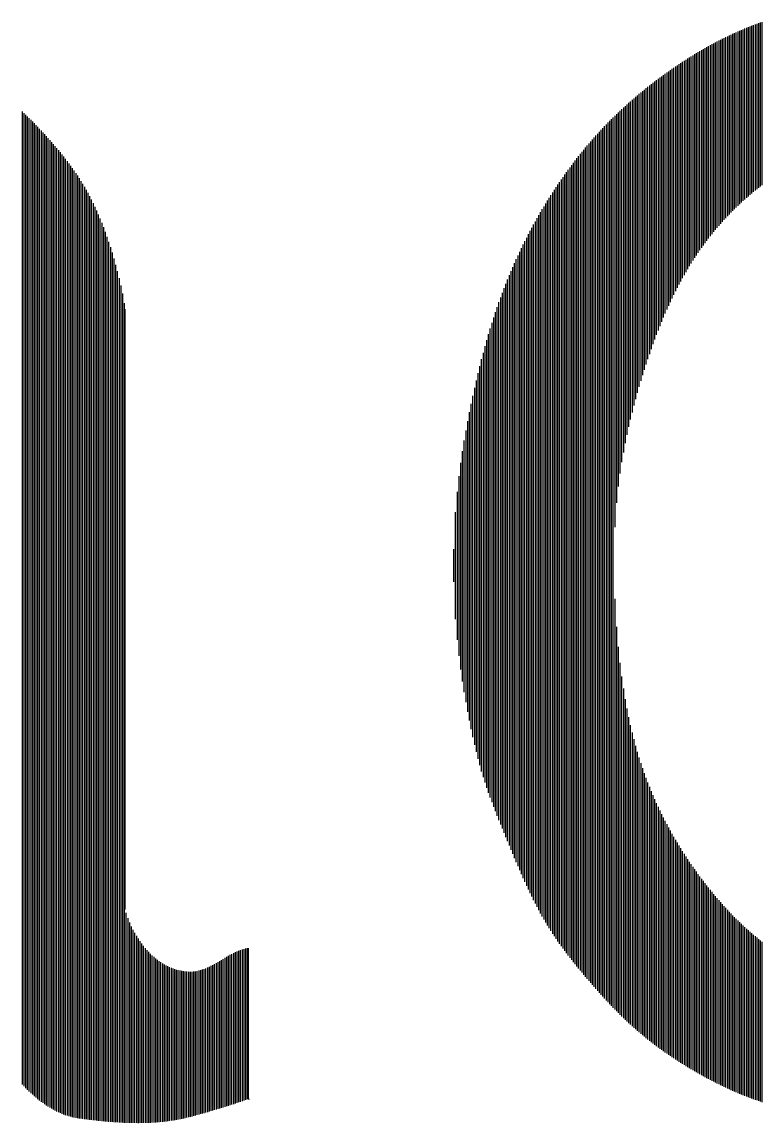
# Model space of a CAD drawing. Extents: x -4305 to 9892, y 67 to 16323.
# Drawn here: x 5461.41 to 5480.63, y 310.4 to 338.99 of the extents above; entities that cross this region are included whole.
import ezdxf
from ezdxf.enums import TextEntityAlignment as Align

# ---------------------------------------------------------------- set-up
doc = ezdxf.new("R2010")
doc.units = 0
doc.header["$LTSCALE"] = 30
doc.header["$MEASUREMENT"] = 0
doc.layers.get('0').update_dxf_attribs({"linetype": 'CONTINUOUS'})
doc.layers.add('RLA-FORMATO', color=7, linetype='CONTINUOUS')
doc.layers.add('RLA-LOGO', color=7, linetype='CONTINUOUS')
doc.styles.add('ROMAND', font='romand', dxfattribs={"height": 31.5})
doc.styles.add('ROMANS', font='romans.shx', dxfattribs={"height": 11.25})

# ---------------------------------------------------------------- blocks, each defined once
blk = doc.blocks.new('A$C459C3EB4')
at = {"layer": 'RLA-LOGO', "color": 8, "true_color": 0x707070}
for p, q in [((590.598, -30.578), (590.598, -35.1)), ((590.643, -30.558), (590.643, -35.058)), ((590.688, -30.539), (590.688, -35.016)), ((590.733, -30.52), (590.733, -34.975)), ((590.778, -30.501), (590.778, -34.935)), ((590.823, -30.482), (590.823, -34.895)), ((590.868, -30.464), (590.868, -34.856)), ((590.913, -30.446), (590.913, -34.818)), ((590.958, -30.429), (590.958, -34.78)), ((591.003, -30.412), (591.003, -34.743)), ((591.048, -30.395), (591.048, -34.707)), ((591.093, -30.378), (591.093, -34.671)), ((591.138, -30.362), (591.138, -34.635)), ((591.183, -30.346), (591.183, -34.601)), ((591.228, -30.33), (591.228, -34.567)), ((590.013, -30.861), (590.013, -35.725)), ((590.058, -30.837), (590.058, -35.672)), ((590.103, -30.814), (590.103, -35.619)), ((590.148, -30.791), (590.148, -35.568)), ((590.193, -30.768), (590.193, -35.517)), ((590.238, -30.746), (590.238, -35.468)), ((590.283, -30.724), (590.283, -35.419)), ((590.328, -30.702), (590.328, -35.371)), ((590.373, -30.681), (590.373, -35.324)), ((590.418, -30.659), (590.418, -35.278)), ((590.463, -30.638), (590.463, -35.232)), ((590.508, -30.618), (590.508, -35.188)), ((590.553, -30.598), (590.553, -35.144)), ((589.518, -31.141), (589.518, -36.388)), ((589.563, -31.114), (589.563, -36.321)), ((589.608, -31.087), (589.608, -36.256)), ((589.653, -31.061), (589.653, -36.192)), ((589.698, -31.035), (589.698, -36.129)), ((589.743, -31.009), (589.743, -36.068)), ((589.788, -30.984), (589.788, -36.008)), ((589.833, -30.959), (589.833, -35.949)), ((589.878, -30.934), (589.878, -35.891)), ((589.923, -30.909), (589.923, -35.835)), ((589.968, -30.885), (589.968, -35.779)), ((589.068, -31.426), (589.068, -37.147)), ((589.113, -31.397), (589.113, -37.063)), ((589.158, -31.367), (589.158, -36.981)), ((589.203, -31.338), (589.203, -36.901)), ((589.248, -31.309), (589.248, -36.822)), ((589.293, -31.28), (589.293, -36.746)), ((589.338, -31.252), (589.338, -36.671)), ((589.383, -31.223), (589.383, -36.598)), ((589.428, -31.196), (589.428, -36.526)), ((589.473, -31.168), (589.473, -36.456)), ((588.663, -31.708), (588.663, -38.006)), ((588.708, -31.676), (588.708, -37.901)), ((588.753, -31.644), (588.753, -37.798)), ((588.798, -31.612), (588.798, -37.698)), ((588.843, -31.58), (588.843, -37.601)), ((588.888, -31.549), (588.888, -37.505)), ((588.933, -31.518), (588.933, -37.412)), ((588.978, -31.487), (588.978, -37.322)), ((589.023, -31.457), (589.023, -37.234)), ((588.258, -32.015), (588.258, -39.085)), ((588.303, -31.98), (588.303, -38.953)), ((588.348, -31.945), (588.348, -38.824)), ((588.393, -31.91), (588.393, -38.698)), ((588.438, -31.876), (588.438, -38.575)), ((588.483, -31.842), (588.483, -38.456)), ((588.528, -31.808), (588.528, -38.339)), ((588.573, -31.774), (588.573, -38.225)), ((588.618, -31.741), (588.618, -38.114)), ((587.943, -32.274), (587.943, -40.12)), ((587.988, -32.235), (587.988, -39.958)), ((588.033, -32.198), (588.033, -39.801)), ((588.078, -32.161), (588.078, -39.65)), ((588.123, -32.124), (588.123, -39.503)), ((588.168, -32.087), (588.168, -39.36)), ((588.213, -32.051), (588.213, -39.221)), ((587.628, -32.552), (587.628, -41.503)), ((587.673, -32.511), (587.673, -41.266)), ((587.718, -32.47), (587.718, -41.047)), ((587.763, -32.43), (587.763, -40.842)), ((587.808, -32.39), (587.808, -40.648)), ((587.853, -32.351), (587.853, -40.464)), ((587.898, -32.312), (587.898, -40.288)), ((572.009, -32.656), (572.009, -57.917)), ((572.054, -32.698), (572.054, -57.963)), ((572.099, -32.74), (572.099, -58.008)), ((572.144, -32.782), (572.144, -58.052)), ((572.189, -32.825), (572.189, -58.096)), ((572.234, -32.869), (572.234, -58.137)), ((587.313, -32.853), (587.313, -55.875)), ((587.358, -32.808), (587.358, -55.922)), ((587.403, -32.764), (587.403, -43.449)), ((587.448, -32.721), (587.448, -42.817)), ((587.493, -32.678), (587.493, -42.393)), ((587.538, -32.635), (587.538, -42.054)), ((587.583, -32.593), (587.583, -41.762)), ((572.279, -32.914), (572.279, -58.178)), ((572.324, -32.959), (572.324, -58.218)), ((572.369, -33.005), (572.369, -58.256)), ((572.414, -33.052), (572.414, -58.293)), ((572.459, -33.099), (572.459, -58.329)), ((572.504, -33.147), (572.504, -58.363)), ((587.043, -33.132), (587.043, -55.584)), ((587.088, -33.084), (587.088, -55.634)), ((587.133, -33.036), (587.133, -55.683)), ((587.178, -32.99), (587.178, -55.732)), ((587.223, -32.943), (587.223, -55.78)), ((587.268, -32.898), (587.268, -55.828)), ((572.549, -33.195), (572.549, -58.396)), ((572.594, -33.244), (572.594, -58.428)), ((572.639, -33.294), (572.639, -58.458)), ((572.684, -33.344), (572.684, -58.487)), ((572.729, -33.395), (572.729, -58.515)), ((586.773, -33.432), (586.773, -55.277)), ((586.818, -33.38), (586.818, -55.329)), ((586.863, -33.329), (586.863, -55.381)), ((586.908, -33.279), (586.908, -55.432)), ((586.953, -33.229), (586.953, -55.483)), ((586.998, -33.18), (586.998, -55.534)), ((572.774, -33.446), (572.774, -58.542)), ((572.819, -33.498), (572.819, -58.567)), ((572.864, -33.551), (572.864, -58.591)), ((572.909, -33.604), (572.909, -58.614)), ((572.954, -33.658), (572.954, -58.635)), ((572.999, -33.713), (572.999, -58.655)), ((586.548, -33.7), (586.548, -55.011)), ((586.593, -33.645), (586.593, -55.065)), ((586.638, -33.591), (586.638, -55.118)), ((586.683, -33.537), (586.683, -55.172)), ((586.728, -33.484), (586.728, -55.225)), ((573.044, -33.769), (573.044, -58.674)), ((573.089, -33.825), (573.089, -58.692)), ((573.134, -33.882), (573.134, -58.708)), ((573.179, -33.941), (573.179, -58.723)), ((573.224, -34.001), (573.224, -58.737)), ((586.323, -33.986), (586.323, -54.736)), ((586.368, -33.927), (586.368, -54.792)), ((586.413, -33.869), (586.413, -54.848)), ((586.458, -33.812), (586.458, -54.903)), ((586.503, -33.756), (586.503, -54.957)), ((573.269, -34.061), (573.269, -58.75)), ((573.314, -34.124), (573.314, -58.761)), ((573.359, -34.187), (573.359, -58.771)), ((573.404, -34.252), (573.404, -58.78)), ((586.098, -34.291), (586.098, -54.447)), ((586.143, -34.228), (586.143, -54.507)), ((586.188, -34.166), (586.188, -54.565)), ((586.233, -34.105), (586.233, -54.623)), ((586.278, -34.045), (586.278, -54.68)), ((573.449, -34.319), (573.449, -58.788)), ((573.494, -34.388), (573.494, -58.796)), ((573.539, -34.459), (573.539, -58.802)), ((573.584, -34.533), (573.584, -58.809)), ((585.918, -34.55), (585.918, -54.2)), ((585.963, -34.484), (585.963, -54.263)), ((586.008, -34.419), (586.008, -54.326)), ((586.053, -34.354), (586.053, -54.387)), ((573.629, -34.609), (573.629, -58.815)), ((573.674, -34.687), (573.674, -58.82)), ((573.719, -34.769), (573.719, -58.826)), ((573.764, -34.853), (573.764, -58.831)), ((585.738, -34.825), (585.738, -53.93)), ((585.783, -34.755), (585.783, -54)), ((585.828, -34.686), (585.828, -54.068)), ((585.873, -34.617), (585.873, -54.135)), ((573.809, -34.941), (573.809, -58.836)), ((573.854, -35.032), (573.854, -58.841)), ((573.899, -35.127), (573.899, -58.846)), ((585.558, -35.116), (585.558, -53.633)), ((585.603, -35.041), (585.603, -53.71)), ((585.648, -34.968), (585.648, -53.785)), ((585.693, -34.896), (585.693, -53.859)), ((573.944, -35.225), (573.944, -58.851)), ((573.989, -35.327), (573.989, -58.856)), ((574.034, -35.433), (574.034, -58.861)), ((585.378, -35.425), (585.378, -53.305)), ((585.423, -35.346), (585.423, -53.39)), ((585.468, -35.268), (585.468, -53.473)), ((585.513, -35.191), (585.513, -53.554)), ((574.079, -35.543), (574.079, -58.865)), ((574.124, -35.659), (574.124, -58.869)), ((585.243, -35.671), (585.243, -53.039)), ((585.288, -35.587), (585.288, -53.13)), ((585.333, -35.505), (585.333, -53.219)), ((574.169, -35.779), (574.169, -58.874)), ((574.214, -35.904), (574.214, -58.878)), ((585.108, -35.929), (585.108, -52.755)), ((585.153, -35.841), (585.153, -52.852)), ((585.198, -35.755), (585.198, -52.946)), ((574.259, -36.036), (574.259, -58.881)), ((574.304, -36.174), (574.304, -58.885)), ((584.928, -36.297), (584.928, -52.352)), ((584.973, -36.202), (584.973, -52.456)), ((585.018, -36.109), (585.018, -52.557)), ((585.063, -36.018), (585.063, -52.657)), ((574.349, -36.318), (574.349, -58.889)), ((574.394, -36.47), (574.394, -58.892)), ((584.838, -36.491), (584.838, -52.142)), ((584.883, -36.393), (584.883, -52.248)), ((574.439, -36.63), (574.439, -58.895)), ((574.484, -36.798), (574.484, -58.898)), ((584.703, -36.799), (584.703, -51.82)), ((584.748, -36.694), (584.748, -51.928)), ((584.793, -36.592), (584.793, -52.036)), ((574.529, -36.977), (574.529, -58.901)), ((584.568, -37.128), (584.568, -51.493)), ((584.613, -37.016), (584.613, -51.602)), ((584.658, -36.906), (584.658, -51.711)), ((574.574, -37.17), (574.574, -58.903)), ((574.619, -37.382), (574.619, -58.906)), ((584.478, -37.361), (584.478, -51.273)), ((584.523, -37.243), (584.523, -51.383)), ((574.664, -37.626), (574.664, -58.908)), ((584.388, -37.607), (584.388, -51.051)), ((584.433, -37.482), (584.433, -51.163)), ((574.688, -53.373), (574.688, -37.788)), ((584.253, -38.002), (584.253, -50.707)), ((584.298, -37.866), (584.298, -50.823)), ((584.343, -37.734), (584.343, -50.938)), ((584.163, -38.287), (584.163, -50.465)), ((584.208, -38.142), (584.208, -50.587)), ((584.118, -38.436), (584.118, -50.34)), ((584.028, -38.75), (584.028, -50.075)), ((584.073, -38.59), (584.073, -50.21)), ((583.938, -39.085), (583.938, -49.785)), ((583.983, -38.915), (583.983, -49.934)), ((583.848, -39.445), (583.848, -49.46)), ((583.893, -39.262), (583.893, -49.627)), ((583.803, -39.634), (583.803, -49.283)), ((583.758, -39.829), (583.758, -49.095)), ((583.668, -40.242), (583.668, -48.687)), ((583.713, -40.032), (583.713, -48.896)), ((583.623, -40.461), (583.623, -48.467)), ((583.578, -40.691), (583.578, -48.236)), ((583.533, -40.935), (583.533, -47.993)), ((583.488, -41.194), (583.488, -47.732)), ((583.443, -41.473), (583.443, -47.45)), ((583.398, -41.779), (583.398, -47.139)), ((583.353, -42.124), (583.353, -46.787)), ((583.308, -42.529), (583.308, -46.372)), ((583.263, -43.053), (583.263, -45.838)), ((583.218, -44.014), (583.218, -44.866)), ((587.403, -45.309), (587.403, -55.968)), ((587.448, -46.034), (587.448, -56.014)), ((587.493, -46.552), (587.493, -56.059)), ((587.538, -46.972), (587.538, -56.104)), ((587.583, -47.326), (587.583, -56.148)), ((587.628, -47.634), (587.628, -56.192)), ((587.673, -47.907), (587.673, -56.235)), ((587.718, -48.153), (587.718, -56.278)), ((587.763, -48.377), (587.763, -56.32)), ((587.808, -48.583), (587.808, -56.361)), ((587.853, -48.774), (587.853, -56.402)), ((587.898, -48.953), (587.898, -56.443)), ((587.943, -49.12), (587.943, -56.482)), ((587.988, -49.278), (587.988, -56.522)), ((588.033, -49.427), (588.033, -56.561)), ((588.078, -49.569), (588.078, -56.599)), ((588.123, -49.704), (588.123, -56.636)), ((588.168, -49.832), (588.168, -56.673)), ((588.213, -49.956), (588.213, -56.71)), ((588.258, -50.074), (588.258, -56.746)), ((588.303, -50.188), (588.303, -56.782)), ((588.348, -50.298), (588.348, -56.817)), ((588.393, -50.405), (588.393, -56.852)), ((588.438, -50.508), (588.438, -56.886)), ((588.483, -50.608), (588.483, -56.92)), ((588.528, -50.706), (588.528, -56.953)), ((588.573, -50.801), (588.573, -56.986)), ((588.618, -50.893), (588.618, -57.019)), ((588.663, -50.983), (588.663, -57.051)), ((588.708, -51.071), (588.708, -57.083)), ((588.753, -51.157), (588.753, -57.114)), ((588.798, -51.241), (588.798, -57.145)), ((588.843, -51.323), (588.843, -57.176)), ((588.888, -51.404), (588.888, -57.206)), ((588.933, -51.483), (588.933, -57.236)), ((588.978, -51.56), (588.978, -57.265)), ((589.023, -51.636), (589.023, -57.295)), ((589.068, -51.71), (589.068, -57.324)), ((589.113, -51.783), (589.113, -57.352)), ((589.158, -51.855), (589.158, -57.381)), ((589.203, -51.926), (589.203, -57.409)), ((589.248, -51.995), (589.248, -57.437)), ((589.293, -52.063), (589.293, -57.464)), ((589.338, -52.131), (589.338, -57.491)), ((589.383, -52.197), (589.383, -57.518)), ((589.428, -52.262), (589.428, -57.545)), ((589.473, -52.326), (589.473, -57.571)), ((589.518, -52.389), (589.518, -57.597)), ((589.563, -52.451), (589.563, -57.623)), ((589.608, -52.512), (589.608, -57.648)), ((589.653, -52.572), (589.653, -57.674)), ((589.698, -52.632), (589.698, -57.699)), ((589.743, -52.69), (589.743, -57.723)), ((589.788, -52.748), (589.788, -57.748)), ((589.833, -52.805), (589.833, -57.772)), ((589.878, -52.861), (589.878, -57.796)), ((589.923, -52.917), (589.923, -57.819)), ((589.968, -52.971), (589.968, -57.842)), ((590.013, -53.025), (590.013, -57.865)), ((590.058, -53.079), (590.058, -57.888)), ((590.103, -53.131), (590.103, -57.91)), ((590.148, -53.183), (590.148, -57.932)), ((590.193, -53.234), (590.193, -57.954)), ((590.238, -53.284), (590.238, -57.976)), ((590.283, -53.333), (590.283, -57.997)), ((590.328, -53.382), (590.328, -58.018)), ((590.373, -53.43), (590.373, -58.038)), ((574.709, -53.459), (574.709, -58.909)), ((574.754, -53.599), (574.754, -58.911)), ((574.799, -53.713), (574.799, -58.912)), ((590.418, -53.477), (590.418, -58.059)), ((590.463, -53.524), (590.463, -58.079)), ((590.508, -53.57), (590.508, -58.098)), ((590.553, -53.615), (590.553, -58.118)), ((590.598, -53.659), (590.598, -58.137)), ((590.643, -53.703), (590.643, -58.156)), ((574.844, -53.811), (574.844, -58.914)), ((574.889, -53.899), (574.889, -58.914)), ((574.934, -53.98), (574.934, -58.915)), ((590.688, -53.746), (590.688, -58.174)), ((590.733, -53.788), (590.733, -58.192)), ((590.778, -53.83), (590.778, -58.21)), ((590.823, -53.871), (590.823, -58.228)), ((590.868, -53.911), (590.868, -58.245)), ((590.913, -53.951), (590.913, -58.262)), ((590.958, -53.99), (590.958, -58.279)), ((574.979, -54.055), (574.979, -58.915)), ((575.024, -54.126), (575.024, -58.916)), ((575.069, -54.193), (575.069, -58.915)), ((575.114, -54.256), (575.114, -58.915)), ((591.003, -54.028), (591.003, -58.295)), ((591.048, -54.066), (591.048, -58.311)), ((591.093, -54.103), (591.093, -58.327)), ((591.138, -54.139), (591.138, -58.343)), ((591.183, -54.175), (591.183, -58.358)), ((591.228, -54.21), (591.228, -58.373)), ((575.159, -54.315), (575.159, -58.914)), ((575.204, -54.372), (575.204, -58.913)), ((575.249, -54.424), (575.249, -58.912)), ((575.294, -54.474), (575.294, -58.91)), ((575.339, -54.521), (575.339, -58.908)), ((575.384, -54.564), (575.384, -58.905)), ((577.364, -54.578), (577.364, -58.467)), ((577.409, -54.552), (577.409, -58.453)), ((577.454, -54.528), (577.454, -58.438)), ((577.499, -54.505), (577.499, -58.424)), ((577.544, -54.483), (577.544, -58.409)), ((577.589, -54.463), (577.589, -58.394)), ((577.634, -54.444), (577.634, -58.379)), ((577.679, -54.428), (577.679, -58.363)), ((577.724, -54.413), (577.724, -58.348)), ((577.769, -54.399), (577.769, -58.332)), ((577.814, -54.388), (577.814, -58.315)), ((577.859, -54.378), (577.859, -58.299)), ((577.887, -54.373), (577.887, -58.289)), ((575.429, -54.605), (575.429, -58.903)), ((575.474, -54.644), (575.474, -58.9)), ((575.519, -54.679), (575.519, -58.896)), ((575.564, -54.713), (575.564, -58.892)), ((575.609, -54.744), (575.609, -58.888)), ((575.654, -54.773), (575.654, -58.884)), ((575.699, -54.8), (575.699, -58.879)), ((575.744, -54.825), (575.744, -58.873)), ((575.789, -54.847), (575.789, -58.868)), ((575.834, -54.869), (575.834, -58.862)), ((576.824, -54.882), (576.824, -58.63)), ((576.869, -54.861), (576.869, -58.616)), ((576.914, -54.839), (576.914, -58.603)), ((576.959, -54.816), (576.959, -58.59)), ((577.004, -54.792), (577.004, -58.577)), ((577.049, -54.766), (577.049, -58.563)), ((577.094, -54.74), (577.094, -58.55)), ((577.139, -54.713), (577.139, -58.536)), ((577.184, -54.686), (577.184, -58.523)), ((577.229, -54.658), (577.229, -58.509)), ((577.274, -54.631), (577.274, -58.495)), ((577.319, -54.604), (577.319, -58.481)), ((575.879, -54.888), (575.879, -58.855)), ((575.924, -54.906), (575.924, -58.848)), ((575.969, -54.921), (575.969, -58.841)), ((576.014, -54.936), (576.014, -58.833)), ((576.059, -54.948), (576.059, -58.824)), ((576.104, -54.959), (576.104, -58.816)), ((576.149, -54.968), (576.149, -58.806)), ((576.194, -54.976), (576.194, -58.797)), ((576.239, -54.982), (576.239, -58.786)), ((576.284, -54.986), (576.284, -58.776)), ((576.329, -54.988), (576.329, -58.765)), ((576.374, -54.988), (576.374, -58.754)), ((576.419, -54.987), (576.419, -58.743)), ((576.464, -54.983), (576.464, -58.731)), ((576.509, -54.978), (576.509, -58.719)), ((576.554, -54.97), (576.554, -58.706)), ((576.599, -54.96), (576.599, -58.694)), ((576.644, -54.948), (576.644, -58.681)), ((576.689, -54.934), (576.689, -58.669)), ((576.734, -54.918), (576.734, -58.656)), ((576.779, -54.901), (576.779, -58.643)), ((577.887, -58.289), (577.905, -58.297))]:
    blk.add_line(p, q, dxfattribs=at)
blk = doc.blocks.new('viñeta-rl')
blk.add_blockref('A$C459C3EB4', (-797.494, 299.998))
at = {"layer": 'RLA-FORMATO', "color": 4, "style": 'ROMAND'}
for tag, p in [('DESAR', (-1255.783, 233.263)), ('PRELIM', (-1123.111, 233.263)), ('PROP', (-989.639, 233.263)), ('CONST', (-823.737, 233.263))]:
    blk.add_attdef(tag, p, '', height=16, dxfattribs=at)
at = {"layer": 'RLA-FORMATO', "color": 2, "style": 'ROMANS'}
for tag, p, height in [('REVNO1', (-1394.08, 180.648), 10), ('DETNO1', (-1358.401, 180.648), 10), ('FECHA1', (-880.483, 180.648), 10), ('REVNO2', (-1394.08, 155.648), 10), ('DETNO2', (-1358.401, 155.648), 10), ('FECHA2', (-880.483, 155.648), 10), ('REVNO3', (-1394.08, 130.649), 10), ('DETNO3', (-1358.401, 130.649), 10), ('FECHA3', (-880.483, 130.649), 10), ('REVNO4', (-1394.08, 105.649), 10), ('DETNO4', (-1358.401, 105.649), 10), ('FECHA4', (-880.483, 105.649), 10), ('REVNO5', (-1394.08, 80.649), 11.25), ('DETNO5', (-1358.401, 80.649), 10), ('FECHA5', (-880.483, 80.649), 10), ('REVNO6', (-1392.274, 55.649), 10), ('DETNO6', (-1356.594, 55.649), 10), ('FECHA6', (-878.676, 55.649), 10), ('INGENIERO', (-741.067, 33.399), 10), ('DIBUJANTE', (-571.615, 33.401), 10), ('REVNO7', (-1394.08, 30.65), 10), ('DETNO7', (-1358.401, 30.65), 10), ('FECHA7', (-880.483, 30.65), 10), ('REVNO8', (-1394.08, 8.603), 10), ('DETNO8', (-1358.401, 8.603), 10), ('FECHA8', (-880.483, 8.603), 10), ('PROYECTISTA', (-740.886, 4.812), 10), ('INGENIERO', (-568.569, 4.615), 10)]:
    blk.add_attdef(tag, p, '', height=height, dxfattribs=at)
for tag, p in [('PERSNO1', (-946.608, 180.648)), ('PERSNO2', (-946.608, 155.648)), ('PERSNO3', (-946.608, 130.649)), ('PERSNO4', (-946.608, 105.649)), ('PERSNO5', (-946.608, 80.649)), ('PERSNO6', (-946.608, 55.649)), ('PERSNO7', (-946.608, 30.65)), ('PERSNO8', (-946.608, 8.603))]:
    blk.add_attdef(tag, text='', height=10, dxfattribs=at).set_placement(p, align=Align.CENTER)
at = {"layer": 'RLA-FORMATO', "color": 5, "style": 'ROMAND'}
blk.add_attdef('PROYECTO', text='', height=16.9, dxfattribs=at).set_placement((-289.167, 165.033), align=Align.MIDDLE)
for tag, p in [('TITULO1', (-567.962, 108.18)), ('TITULO2', (-567.962, 74.225))]:
    blk.add_attdef(tag, p, '', height=20, dxfattribs=at)
at = {"layer": 'RLA-FORMATO', "color": 2, "style": 'ROMANS'}
for tag, p in [('NOMARCH', (-1424.041, 5.527)), ('FECHA', (-1406.947, 5.527))]:
    blk.add_attdef(tag, p, '', height=11.25, rotation=90, dxfattribs=at)
at = {"layer": 'RLA-FORMATO', "color": 5, "style": 'ROMAND', "width": 0.967839}
blk.add_attdef('NUMERO', text='', height=24, dxfattribs=at).set_placement((-290.268, 13.329), (-62.411, 13.329), align=Align.FIT)
at = {"layer": 'RLA-FORMATO', "color": 5, "style": 'ROMAND', "flags": 12}
blk.add_attdef('REVISION', text='', height=24, dxfattribs=at).set_placement((-24.501, 25.329), align=Align.MIDDLE)

msp = doc.modelspace()

# ---------------------------------------------------------------- block references
at = {"layer": 'RLA-FORMATO', "xscale": 1.00001000010004, "yscale": 1.00001000010004, "zscale": 1.00001000010004}
msp.add_blockref('viñeta-rl', (5686.902, 69.319), dxfattribs=at)

doc.saveas('drawing.dxf')
